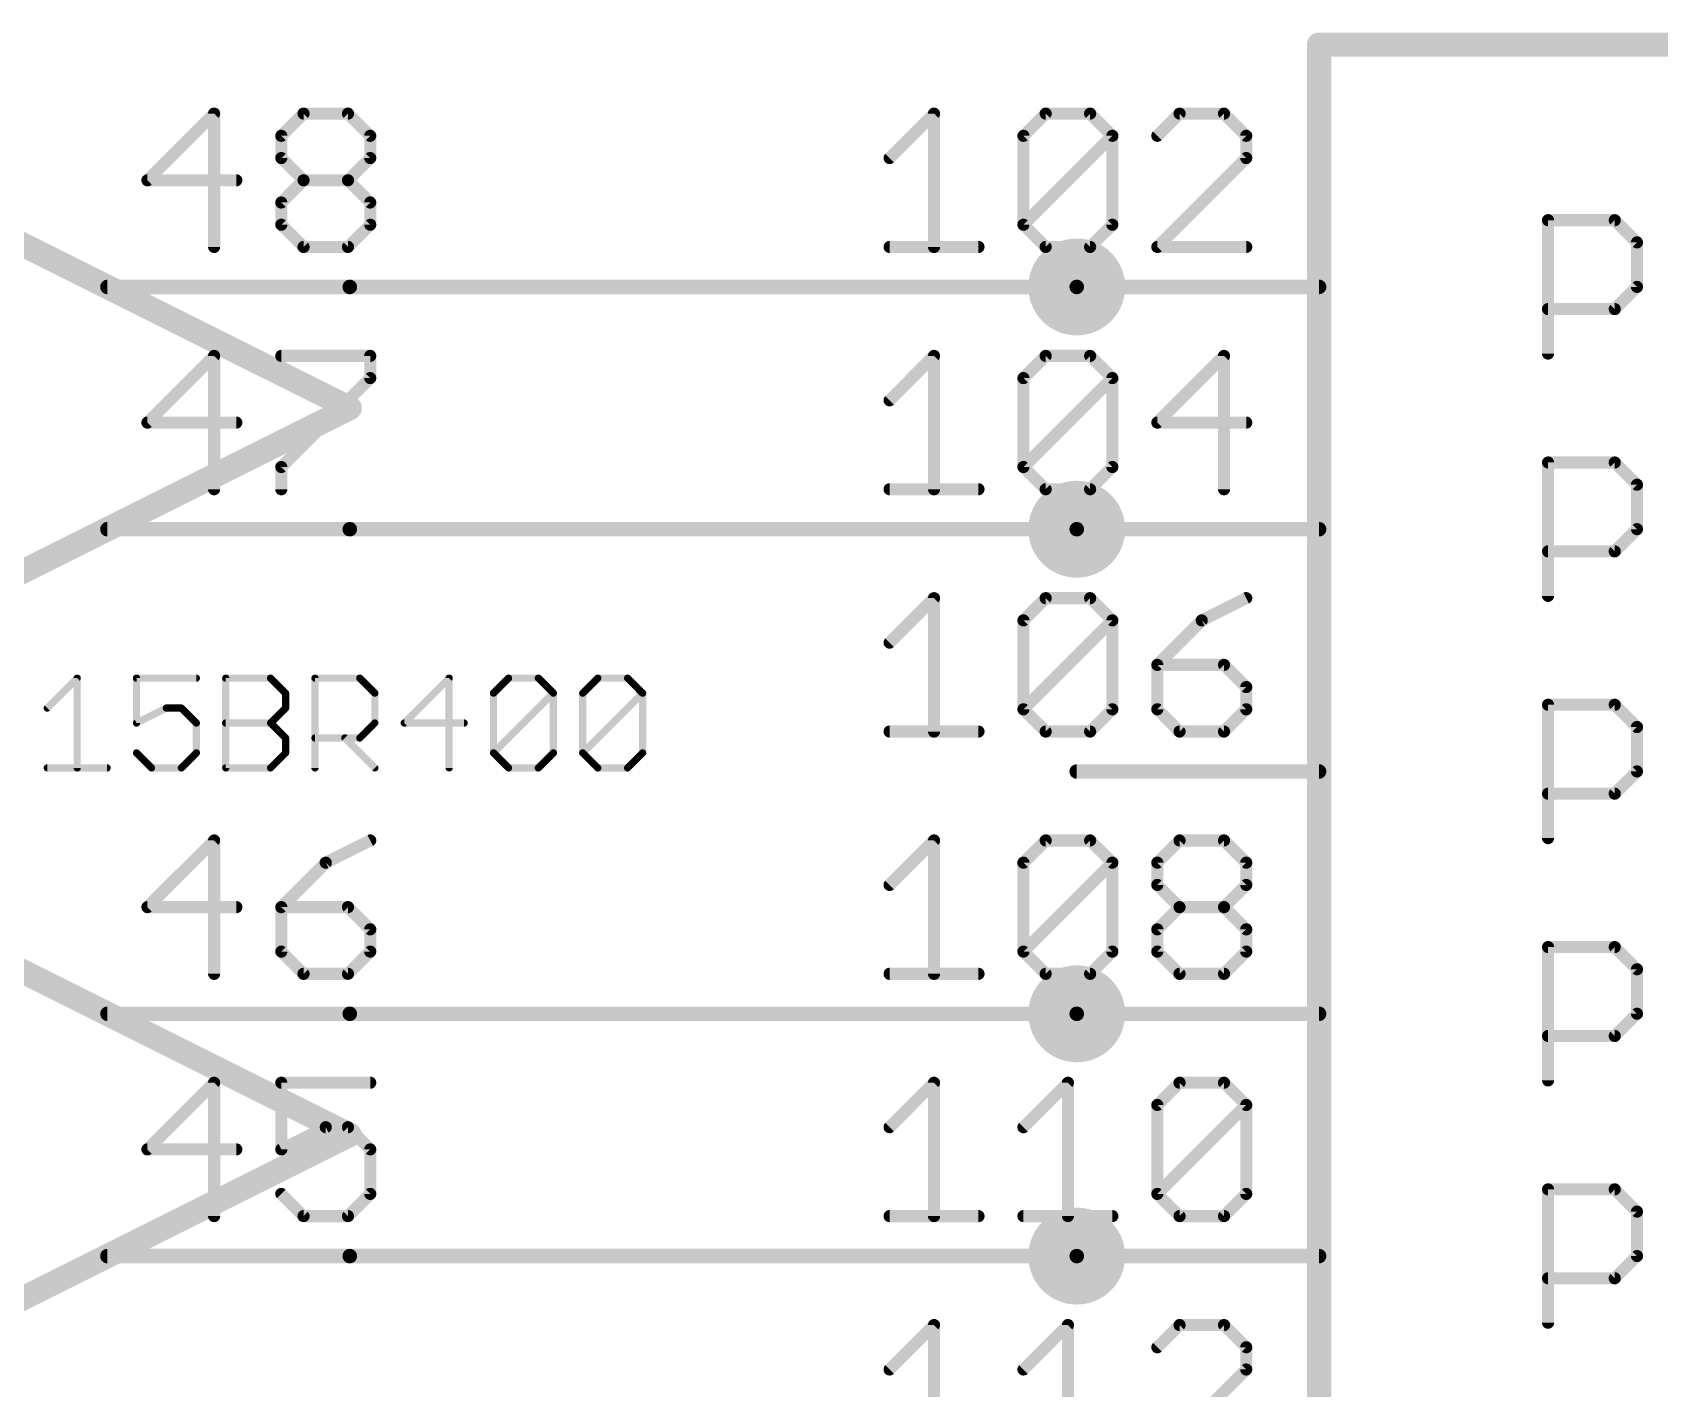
# Model space of a CAD drawing. Extents: x -72 to 265, y -97 to 216.
# Drawn here: x -38.89 to -21.83, y -14.09 to 0.13 of the extents above; entities that cross this region are included whole.
import ezdxf

# ---------------------------------------------------------------- set-up
doc = ezdxf.new("R2010")
doc.units = 0
for name, color, linetype in [('91', 94, 'CONTINUOUS'), ('94', 14, 'CONTINUOUS'), ('95', 251, 'CONTINUOUS'), ('96', 251, 'CONTINUOUS')]:
    doc.layers.add(name, color=color, linetype=linetype)

msp = doc.modelspace()

# ---------------------------------------------------------------- linework, layer by layer
at = {"layer": '91'}
for points, const_width in [([(-27.94, -2.794, 1), (-27.94, -2.286, 1), (-27.94, -2.794)], 0.508), ([(-35.56, -2.5019, 1), (-35.56, -2.5781)], 0.0762), ([(-27.94, -2.5781, 1), (-27.94, -2.5019)], 0.0762), ([(-27.94, -5.334, 1), (-27.94, -4.826, 1), (-27.94, -5.334)], 0.508), ([(-35.56, -5.0419, 1), (-35.56, -5.1181)], 0.0762), ([(-27.94, -5.1181, 1), (-27.94, -5.0419)], 0.0762), ([(-27.94, -10.414, 1), (-27.94, -9.906, 1), (-27.94, -10.414)], 0.508), ([(-35.56, -10.1219, 1), (-35.56, -10.1981)], 0.0762), ([(-27.94, -10.1981, 1), (-27.94, -10.1219)], 0.0762), ([(-27.94, -12.954, 1), (-27.94, -12.446, 1), (-27.94, -12.954)], 0.508), ([(-35.56, -12.6619, 1), (-35.56, -12.7381)], 0.0762), ([(-27.94, -12.7381, 1), (-27.94, -12.6619)], 0.0762)]:
    msp.add_lwpolyline(points, format="xyb", dxfattribs=dict(at, const_width=const_width))
at = {"layer": '91', "const_width": 0.1524}
for points in [[(-35.56, -2.54), (-27.94, -2.54)], [(-35.56, -5.08), (-27.94, -5.08)], [(-35.56, -10.16), (-27.94, -10.16)], [(-35.56, -12.7), (-27.94, -12.7)]]:
    msp.add_lwpolyline(points, dxfattribs=at)
at = {"layer": '94'}
for points, const_width in [([(-35.56, -3.81), (-43.18, 0)], 0.254), ([(-25.4, 0), (-25.4, -78.74)], 0.254), ([(2.54, 0), (-25.4, 0)], 0.254), ([(-35.56, -2.54), (-38.1, -2.54)], 0.1524), ([(-27.94, -2.54), (-25.4, -2.54)], 0.1524), ([(-43.18, -7.62), (-35.56, -3.81)], 0.254), ([(-35.56, -5.08), (-38.1, -5.08)], 0.1524), ([(-27.94, -5.08), (-25.4, -5.08)], 0.1524), ([(-35.56, -11.43), (-43.18, -7.62)], 0.254), ([(-27.94, -7.62), (-25.4, -7.62)], 0.1524), ([(-35.56, -10.16), (-38.1, -10.16)], 0.1524), ([(-27.94, -10.16), (-25.4, -10.16)], 0.1524), ([(-43.18, -15.24), (-35.56, -11.43)], 0.254), ([(-35.56, -12.7), (-38.1, -12.7)], 0.1524), ([(-27.94, -12.7), (-25.4, -12.7)], 0.1524)]:
    msp.add_lwpolyline(points, dxfattribs=dict(at, const_width=const_width))
for points, const_width in [([(-25.3365, 0, 1), (-25.4635, 0)], 0.127), ([(-25.4, 0.0635, 1), (-25.4, -0.0635)], 0.127), ([(-38.1, -2.5019, 1), (-38.1, -2.5781)], 0.0762), ([(-35.56, -2.5781, 1), (-35.56, -2.5019)], 0.0762), ([(-27.94, -2.5019, 1), (-27.94, -2.5781)], 0.0762), ([(-25.4, -2.5781, 1), (-25.4, -2.5019)], 0.0762), ([(-35.5316, -3.8668, 1), (-35.5884, -3.7532)], 0.127), ([(-35.5884, -3.8668, 1), (-35.5316, -3.7532)], 0.127), ([(-38.1, -5.0419, 1), (-38.1, -5.1181)], 0.0762), ([(-35.56, -5.1181, 1), (-35.56, -5.0419)], 0.0762), ([(-27.94, -5.0419, 1), (-27.94, -5.1181)], 0.0762), ([(-25.4, -5.1181, 1), (-25.4, -5.0419)], 0.0762), ([(-27.94, -7.5819, 1), (-27.94, -7.6581)], 0.0762), ([(-25.4, -7.6581, 1), (-25.4, -7.5819)], 0.0762), ([(-38.1, -10.1219, 1), (-38.1, -10.1981)], 0.0762), ([(-35.56, -10.1981, 1), (-35.56, -10.1219)], 0.0762), ([(-27.94, -10.1219, 1), (-27.94, -10.1981)], 0.0762), ([(-25.4, -10.1981, 1), (-25.4, -10.1219)], 0.0762), ([(-35.5316, -11.4868, 1), (-35.5884, -11.3732)], 0.127), ([(-35.5884, -11.4868, 1), (-35.5316, -11.3732)], 0.127), ([(-38.1, -12.6619, 1), (-38.1, -12.7381)], 0.0762), ([(-35.56, -12.7381, 1), (-35.56, -12.6619)], 0.0762), ([(-27.94, -12.6619, 1), (-27.94, -12.7381)], 0.0762), ([(-25.4, -12.7381, 1), (-25.4, -12.6619)], 0.0762)]:
    msp.add_lwpolyline(points, format="xyb", dxfattribs=dict(at, const_width=const_width))
at = {"layer": '95', "const_width": 0.127}
for points in [[(-36.9818, -0.7227), (-37.6809, -1.4218)], [(-36.9818, -2.1209), (-36.9818, -0.7227)], [(-36.2776, -0.9557), (-36.0446, -0.7227)], [(-36.0446, -0.7227), (-35.5785, -0.7227)], [(-35.5785, -0.7227), (-35.3455, -0.9557)], [(-29.9019, -1.1888), (-29.4359, -0.7227)], [(-29.4359, -0.7227), (-29.4359, -2.1209)], [(-28.4987, -0.9557), (-28.2656, -0.7227)], [(-28.2656, -0.7227), (-27.7996, -0.7227)], [(-27.7996, -0.7227), (-27.5665, -0.9557)], [(-26.8624, -0.7227), (-27.0954, -0.9557)], [(-26.3963, -0.7227), (-26.8624, -0.7227)], [(-26.1633, -0.9557), (-26.3963, -0.7227)], [(-36.2776, -1.1888), (-36.2776, -0.9557)], [(-35.3455, -0.9557), (-35.3455, -1.1888)], [(-28.4987, -1.8879), (-28.4987, -0.9557)], [(-28.4987, -1.8879), (-27.5665, -0.9557)], [(-27.5665, -0.9557), (-27.5665, -1.8879)], [(-26.1633, -1.1888), (-26.1633, -0.9557)], [(-36.0446, -1.4218), (-36.2776, -1.1888)], [(-35.3455, -1.1888), (-35.5785, -1.4218)], [(-27.0954, -2.1209), (-26.1633, -1.1888)], [(-37.6809, -1.4218), (-36.7488, -1.4218)], [(-36.2776, -1.6548), (-36.0446, -1.4218)], [(-36.0446, -1.4218), (-35.5785, -1.4218)], [(-35.5785, -1.4218), (-35.3455, -1.6548)], [(-36.2776, -1.8879), (-36.2776, -1.6548)], [(-35.3455, -1.6548), (-35.3455, -1.8879)], [(-36.0446, -2.1209), (-36.2776, -1.8879)], [(-35.3455, -1.8879), (-35.5785, -2.1209)], [(-28.2656, -2.1209), (-28.4987, -1.8879)], [(-27.5665, -1.8879), (-27.7996, -2.1209)], [(-22.9997, -3.2385), (-22.9997, -1.8403)], [(-22.9997, -1.8403), (-22.3006, -1.8403)], [(-22.3006, -1.8403), (-22.0676, -2.0733)], [(-22.0676, -2.0733), (-22.0676, -2.5394)], [(-35.5785, -2.1209), (-36.0446, -2.1209)], [(-29.9019, -2.1209), (-28.9698, -2.1209)], [(-27.7996, -2.1209), (-28.2656, -2.1209)], [(-26.1633, -2.1209), (-27.0954, -2.1209)], [(-22.0676, -2.5394), (-22.3006, -2.7724)], [(-22.3006, -2.7724), (-22.9997, -2.7724)], [(-36.9818, -3.2627), (-37.6809, -3.9618)], [(-36.9818, -4.6609), (-36.9818, -3.2627)], [(-36.2776, -3.2627), (-35.3455, -3.2627)], [(-35.3455, -3.2627), (-35.3455, -3.4957)], [(-29.9019, -3.7288), (-29.4359, -3.2627)], [(-29.4359, -3.2627), (-29.4359, -4.6609)], [(-28.4987, -3.4957), (-28.2656, -3.2627)], [(-28.2656, -3.2627), (-27.7996, -3.2627)], [(-27.7996, -3.2627), (-27.5665, -3.4957)], [(-26.3963, -3.2627), (-27.0954, -3.9618)], [(-26.3963, -4.6609), (-26.3963, -3.2627)], [(-35.3455, -3.4957), (-36.2776, -4.4279)], [(-28.4987, -4.4279), (-28.4987, -3.4957)], [(-28.4987, -4.4279), (-27.5665, -3.4957)], [(-27.5665, -3.4957), (-27.5665, -4.4279)], [(-37.6809, -3.9618), (-36.7488, -3.9618)], [(-27.0954, -3.9618), (-26.1633, -3.9618)], [(-36.2776, -4.4279), (-36.2776, -4.6609)], [(-28.2656, -4.6609), (-28.4987, -4.4279)], [(-27.5665, -4.4279), (-27.7996, -4.6609)], [(-22.9997, -5.7785), (-22.9997, -4.3803)], [(-22.9997, -4.3803), (-22.3006, -4.3803)], [(-22.3006, -4.3803), (-22.0676, -4.6133)], [(-29.9019, -4.6609), (-28.9698, -4.6609)], [(-27.7996, -4.6609), (-28.2656, -4.6609)], [(-22.0676, -4.6133), (-22.0676, -5.0794)], [(-22.0676, -5.0794), (-22.3006, -5.3124)], [(-22.3006, -5.3124), (-22.9997, -5.3124)], [(-29.9019, -6.2688), (-29.4359, -5.8027)], [(-29.4359, -5.8027), (-29.4359, -7.2009)], [(-28.4987, -6.0357), (-28.2656, -5.8027)], [(-28.2656, -5.8027), (-27.7996, -5.8027)], [(-27.7996, -5.8027), (-27.5665, -6.0357)], [(-26.1633, -5.8027), (-26.6293, -6.0357)], [(-28.4987, -6.9679), (-28.4987, -6.0357)], [(-28.4987, -6.9679), (-27.5665, -6.0357)], [(-27.5665, -6.0357), (-27.5665, -6.9679)], [(-26.6293, -6.0357), (-27.0954, -6.5018)], [(-27.0954, -6.5018), (-27.0954, -6.9679)], [(-26.3963, -6.5018), (-27.0954, -6.5018)], [(-26.1633, -6.7348), (-26.3963, -6.5018)], [(-26.1633, -6.9679), (-26.1633, -6.7348)], [(-28.2656, -7.2009), (-28.4987, -6.9679)], [(-27.5665, -6.9679), (-27.7996, -7.2009)], [(-27.0954, -6.9679), (-26.8624, -7.2009)], [(-26.3963, -7.2009), (-26.1633, -6.9679)], [(-22.9997, -8.3185), (-22.9997, -6.9203)], [(-22.9997, -6.9203), (-22.3006, -6.9203)], [(-22.3006, -6.9203), (-22.0676, -7.1533)], [(-29.9019, -7.2009), (-28.9698, -7.2009)], [(-27.7996, -7.2009), (-28.2656, -7.2009)], [(-26.8624, -7.2009), (-26.3963, -7.2009)], [(-22.0676, -7.1533), (-22.0676, -7.6194)], [(-22.0676, -7.6194), (-22.3006, -7.8524)], [(-22.3006, -7.8524), (-22.9997, -7.8524)], [(-36.9818, -8.3427), (-37.6809, -9.0418)], [(-36.9818, -9.7409), (-36.9818, -8.3427)], [(-35.3455, -8.3427), (-35.8116, -8.5757)], [(-29.9019, -8.8088), (-29.4359, -8.3427)], [(-29.4359, -8.3427), (-29.4359, -9.7409)], [(-28.4987, -8.5757), (-28.2656, -8.3427)], [(-28.2656, -8.3427), (-27.7996, -8.3427)], [(-27.7996, -8.3427), (-27.5665, -8.5757)], [(-27.0954, -8.5757), (-26.8624, -8.3427)], [(-26.8624, -8.3427), (-26.3963, -8.3427)], [(-26.3963, -8.3427), (-26.1633, -8.5757)], [(-35.8116, -8.5757), (-36.2776, -9.0418)], [(-28.4987, -9.5079), (-28.4987, -8.5757)], [(-28.4987, -9.5079), (-27.5665, -8.5757)], [(-27.5665, -8.5757), (-27.5665, -9.5079)], [(-27.0954, -8.8088), (-27.0954, -8.5757)], [(-26.1633, -8.5757), (-26.1633, -8.8088)], [(-26.8624, -9.0418), (-27.0954, -8.8088)], [(-26.1633, -8.8088), (-26.3963, -9.0418)], [(-37.6809, -9.0418), (-36.7488, -9.0418)], [(-36.2776, -9.0418), (-36.2776, -9.5079)], [(-35.5785, -9.0418), (-36.2776, -9.0418)], [(-35.3455, -9.2748), (-35.5785, -9.0418)], [(-27.0954, -9.2748), (-26.8624, -9.0418)], [(-26.8624, -9.0418), (-26.3963, -9.0418)], [(-26.3963, -9.0418), (-26.1633, -9.2748)], [(-35.3455, -9.5079), (-35.3455, -9.2748)], [(-27.0954, -9.5079), (-27.0954, -9.2748)], [(-26.1633, -9.2748), (-26.1633, -9.5079)], [(-36.2776, -9.5079), (-36.0446, -9.7409)], [(-35.5785, -9.7409), (-35.3455, -9.5079)], [(-28.2656, -9.7409), (-28.4987, -9.5079)], [(-27.5665, -9.5079), (-27.7996, -9.7409)], [(-26.8624, -9.7409), (-27.0954, -9.5079)], [(-26.1633, -9.5079), (-26.3963, -9.7409)], [(-22.9997, -10.8585), (-22.9997, -9.4603)], [(-22.9997, -9.4603), (-22.3006, -9.4603)], [(-22.3006, -9.4603), (-22.0676, -9.6933)], [(-36.0446, -9.7409), (-35.5785, -9.7409)], [(-29.9019, -9.7409), (-28.9698, -9.7409)], [(-27.7996, -9.7409), (-28.2656, -9.7409)], [(-26.3963, -9.7409), (-26.8624, -9.7409)], [(-22.0676, -9.6933), (-22.0676, -10.1594)], [(-22.0676, -10.1594), (-22.3006, -10.3924)], [(-22.3006, -10.3924), (-22.9997, -10.3924)], [(-36.9818, -10.8827), (-37.6809, -11.5818)], [(-36.9818, -12.2809), (-36.9818, -10.8827)], [(-35.3455, -10.8827), (-36.2776, -10.8827)], [(-36.2776, -10.8827), (-36.2776, -11.5818)], [(-29.9019, -11.3488), (-29.4359, -10.8827)], [(-29.4359, -10.8827), (-29.4359, -12.2809)], [(-28.4987, -11.3488), (-28.0326, -10.8827)], [(-28.0326, -10.8827), (-28.0326, -12.2809)], [(-27.0954, -11.1157), (-26.8624, -10.8827)], [(-26.8624, -10.8827), (-26.3963, -10.8827)], [(-26.3963, -10.8827), (-26.1633, -11.1157)], [(-27.0954, -12.0479), (-27.0954, -11.1157)], [(-27.0954, -12.0479), (-26.1633, -11.1157)], [(-26.1633, -11.1157), (-26.1633, -12.0479)], [(-36.2776, -11.5818), (-35.8116, -11.3488)], [(-35.8116, -11.3488), (-35.5785, -11.3488)], [(-35.5785, -11.3488), (-35.3455, -11.5818)], [(-37.6809, -11.5818), (-36.7488, -11.5818)], [(-35.3455, -11.5818), (-35.3455, -12.0479)], [(-22.9997, -13.3985), (-22.9997, -12.0003)], [(-22.9997, -12.0003), (-22.3006, -12.0003)], [(-22.3006, -12.0003), (-22.0676, -12.2333)], [(-36.0446, -12.2809), (-36.2776, -12.0479)], [(-35.3455, -12.0479), (-35.5785, -12.2809)], [(-26.8624, -12.2809), (-27.0954, -12.0479)], [(-26.1633, -12.0479), (-26.3963, -12.2809)], [(-35.5785, -12.2809), (-36.0446, -12.2809)], [(-29.9019, -12.2809), (-28.9698, -12.2809)], [(-28.4987, -12.2809), (-27.5665, -12.2809)], [(-26.3963, -12.2809), (-26.8624, -12.2809)], [(-22.0676, -12.2333), (-22.0676, -12.6994)], [(-22.0676, -12.6994), (-22.3006, -12.9324)], [(-22.3006, -12.9324), (-22.9997, -12.9324)], [(-29.9019, -13.8888), (-29.4359, -13.4227)], [(-29.4359, -13.4227), (-29.4359, -14.8209)], [(-28.4987, -13.8888), (-28.0326, -13.4227)], [(-28.0326, -13.4227), (-28.0326, -14.8209)], [(-26.8624, -13.4227), (-27.0954, -13.6557)], [(-26.3963, -13.4227), (-26.8624, -13.4227)], [(-26.1633, -13.6557), (-26.3963, -13.4227)], [(-26.1633, -13.8888), (-26.1633, -13.6557)], [(-27.0954, -14.8209), (-26.1633, -13.8888)]]:
    msp.add_lwpolyline(points, dxfattribs=at)
at = {"layer": '95', "const_width": 0.0635}
for points in [[(-36.9501, -0.7227, 1), (-37.0136, -0.7227)], [(-36.9594, -0.7452, 1), (-37.0043, -0.7003)], [(-36.0446, -0.691, 1), (-36.0446, -0.7545)], [(-36.0221, -0.7452, 1), (-36.067, -0.7003)], [(-35.5561, -0.7003, 1), (-35.601, -0.7452)], [(-35.5785, -0.7545, 1), (-35.5785, -0.691)], [(-29.4041, -0.7227, 1), (-29.4676, -0.7227)], [(-29.4134, -0.7452, 1), (-29.4583, -0.7003)], [(-28.2656, -0.691, 1), (-28.2656, -0.7545)], [(-28.2432, -0.7452, 1), (-28.2881, -0.7003)], [(-27.7771, -0.7003, 1), (-27.822, -0.7452)], [(-27.7996, -0.7545, 1), (-27.7996, -0.691)], [(-26.8624, -0.691, 1), (-26.8624, -0.7545)], [(-26.8399, -0.7452, 1), (-26.8848, -0.7003)], [(-26.3738, -0.7003, 1), (-26.4187, -0.7452)], [(-26.3963, -0.7545, 1), (-26.3963, -0.691)], [(-36.2459, -0.9557, 1), (-36.3094, -0.9557)], [(-36.3001, -0.9333, 1), (-36.2552, -0.9782)], [(-35.3137, -0.9557, 1), (-35.3772, -0.9557)], [(-35.3679, -0.9782, 1), (-35.323, -0.9333)], [(-28.4669, -0.9557, 1), (-28.5304, -0.9557)], [(-28.5211, -0.9333, 1), (-28.4762, -0.9782)], [(-27.5348, -0.9557, 1), (-27.5983, -0.9557)], [(-27.5441, -0.9782, 1), (-27.589, -0.9333)], [(-27.589, -0.9782, 1), (-27.5441, -0.9333)], [(-27.1178, -0.9333, 1), (-27.0729, -0.9782)], [(-26.1315, -0.9557, 1), (-26.195, -0.9557)], [(-26.1857, -0.9782, 1), (-26.1408, -0.9333)], [(-36.2552, -1.1663, 1), (-36.3001, -1.2112)], [(-36.3094, -1.1888, 1), (-36.2459, -1.1888)], [(-35.3772, -1.1888, 1), (-35.3137, -1.1888)], [(-35.323, -1.2112, 1), (-35.3679, -1.1663)], [(-29.9244, -1.1663, 1), (-29.8795, -1.2112)], [(-26.195, -1.1888, 1), (-26.1315, -1.1888)], [(-26.1408, -1.2112, 1), (-26.1857, -1.1663)], [(-37.6809, -1.3901, 1), (-37.6809, -1.4536)], [(-36.7488, -1.4536, 1), (-36.7488, -1.3901)], [(-36.0446, -1.3901, 1), (-36.0446, -1.4536)], [(-36.0221, -1.4443, 1), (-36.067, -1.3994)], [(-35.5561, -1.3994, 1), (-35.601, -1.4443)], [(-35.5785, -1.4536, 1), (-35.5785, -1.3901)], [(-37.7034, -1.3994, 1), (-37.6584, -1.4443)], [(-36.067, -1.4443, 1), (-36.0221, -1.3994)], [(-35.601, -1.3994, 1), (-35.5561, -1.4443)], [(-36.2459, -1.6548, 1), (-36.3094, -1.6548)], [(-36.3001, -1.6324, 1), (-36.2552, -1.6773)], [(-35.3137, -1.6548, 1), (-35.3772, -1.6548)], [(-35.3679, -1.6773, 1), (-35.323, -1.6324)], [(-36.2552, -1.8654, 1), (-36.3001, -1.9103)], [(-36.3094, -1.8879, 1), (-36.2459, -1.8879)], [(-35.3772, -1.8879, 1), (-35.3137, -1.8879)], [(-35.323, -1.9103, 1), (-35.3679, -1.8654)], [(-28.4762, -1.8654, 1), (-28.5211, -1.9103)], [(-28.5211, -1.8654, 1), (-28.4762, -1.9103)], [(-28.5304, -1.8879, 1), (-28.4669, -1.8879)], [(-27.5983, -1.8879, 1), (-27.5348, -1.8879)], [(-27.5441, -1.9103, 1), (-27.589, -1.8654)], [(-22.968, -1.8403, 1), (-23.0314, -1.8403)], [(-22.9997, -1.8086, 1), (-22.9997, -1.8721)], [(-22.2782, -1.8179, 1), (-22.3231, -1.8628)], [(-22.3006, -1.8721, 1), (-22.3006, -1.8086)], [(-22.0358, -2.0733, 1), (-22.0993, -2.0733)], [(-22.09, -2.0958, 1), (-22.0451, -2.0509)], [(-37.0136, -2.1209, 1), (-36.9501, -2.1209)], [(-36.0446, -2.0892, 1), (-36.0446, -2.1527)], [(-36.067, -2.1434, 1), (-36.0221, -2.0984)], [(-35.601, -2.0984, 1), (-35.5561, -2.1434)], [(-35.5785, -2.1527, 1), (-35.5785, -2.0892)], [(-29.9019, -2.0892, 1), (-29.9019, -2.1527)], [(-29.4676, -2.1209, 1), (-29.4041, -2.1209)], [(-28.9698, -2.1527, 1), (-28.9698, -2.0892)], [(-28.2656, -2.0892, 1), (-28.2656, -2.1527)], [(-28.2881, -2.1434, 1), (-28.2432, -2.0984)], [(-27.822, -2.0984, 1), (-27.7771, -2.1434)], [(-27.7996, -2.1527, 1), (-27.7996, -2.0892)], [(-27.0954, -2.0892, 1), (-27.0954, -2.1527)], [(-27.1178, -2.0984, 1), (-27.0729, -2.1434)], [(-26.1633, -2.1527, 1), (-26.1633, -2.0892)], [(-22.0993, -2.5394, 1), (-22.0358, -2.5394)], [(-22.0451, -2.5619, 1), (-22.09, -2.517)], [(-22.9997, -2.7407, 1), (-22.9997, -2.8042)], [(-22.3231, -2.75, 1), (-22.2782, -2.7949)], [(-22.3006, -2.8042, 1), (-22.3006, -2.7407)], [(-36.9501, -3.2627, 1), (-37.0136, -3.2627)], [(-36.9594, -3.2852, 1), (-37.0043, -3.2403)], [(-36.2776, -3.231, 1), (-36.2776, -3.2945)], [(-35.3137, -3.2627, 1), (-35.3772, -3.2627)], [(-35.3455, -3.2945, 1), (-35.3455, -3.231)], [(-29.4041, -3.2627, 1), (-29.4676, -3.2627)], [(-29.4134, -3.2852, 1), (-29.4583, -3.2403)], [(-28.2656, -3.231, 1), (-28.2656, -3.2945)], [(-28.2432, -3.2852, 1), (-28.2881, -3.2403)], [(-27.7771, -3.2403, 1), (-27.822, -3.2852)], [(-27.7996, -3.2945, 1), (-27.7996, -3.231)], [(-26.3645, -3.2627, 1), (-26.428, -3.2627)], [(-26.3738, -3.2852, 1), (-26.4187, -3.2403)], [(-23.0314, -3.2385, 1), (-22.968, -3.2385)], [(-35.3772, -3.4957, 1), (-35.3137, -3.4957)], [(-35.323, -3.5182, 1), (-35.3679, -3.4733)], [(-28.4669, -3.4957, 1), (-28.5304, -3.4957)], [(-28.5211, -3.4733, 1), (-28.4762, -3.5182)], [(-27.5348, -3.4957, 1), (-27.5983, -3.4957)], [(-27.5441, -3.5182, 1), (-27.589, -3.4733)], [(-27.589, -3.5182, 1), (-27.5441, -3.4733)], [(-29.9244, -3.7063, 1), (-29.8795, -3.7512)], [(-37.6809, -3.9301, 1), (-37.6809, -3.9936)], [(-37.7034, -3.9394, 1), (-37.6584, -3.9843)], [(-36.7488, -3.9936, 1), (-36.7488, -3.9301)], [(-27.0954, -3.9301, 1), (-27.0954, -3.9936)], [(-27.1178, -3.9394, 1), (-27.0729, -3.9843)], [(-26.1633, -3.9936, 1), (-26.1633, -3.9301)], [(-36.2459, -4.4279, 1), (-36.3094, -4.4279)], [(-36.3001, -4.4054, 1), (-36.2552, -4.4503)], [(-28.4762, -4.4054, 1), (-28.5211, -4.4503)], [(-28.5211, -4.4054, 1), (-28.4762, -4.4503)], [(-28.5304, -4.4279, 1), (-28.4669, -4.4279)], [(-27.5983, -4.4279, 1), (-27.5348, -4.4279)], [(-27.5441, -4.4503, 1), (-27.589, -4.4054)], [(-22.968, -4.3803, 1), (-23.0314, -4.3803)], [(-22.9997, -4.3486, 1), (-22.9997, -4.4121)], [(-22.2782, -4.3579, 1), (-22.3231, -4.4028)], [(-22.3006, -4.4121, 1), (-22.3006, -4.3486)], [(-29.9019, -4.6292, 1), (-29.9019, -4.6926)], [(-28.9698, -4.6926, 1), (-28.9698, -4.6292)], [(-28.2656, -4.6292, 1), (-28.2656, -4.6926)], [(-27.7996, -4.6926, 1), (-27.7996, -4.6292)], [(-22.0358, -4.6133, 1), (-22.0993, -4.6133)], [(-22.09, -4.6358, 1), (-22.0451, -4.5909)], [(-37.0136, -4.6609, 1), (-36.9501, -4.6609)], [(-36.3094, -4.6609, 1), (-36.2459, -4.6609)], [(-29.4676, -4.6609, 1), (-29.4041, -4.6609)], [(-28.2881, -4.6834, 1), (-28.2432, -4.6384)], [(-27.822, -4.6384, 1), (-27.7771, -4.6834)], [(-26.428, -4.6609, 1), (-26.3645, -4.6609)], [(-22.0993, -5.0794, 1), (-22.0358, -5.0794)], [(-22.0451, -5.1019, 1), (-22.09, -5.057)], [(-22.9997, -5.2807, 1), (-22.9997, -5.3442)], [(-22.3231, -5.29, 1), (-22.2782, -5.3349)], [(-22.3006, -5.3442, 1), (-22.3006, -5.2807)], [(-29.4041, -5.8027, 1), (-29.4676, -5.8027)], [(-29.4134, -5.8252, 1), (-29.4583, -5.7803)], [(-28.2656, -5.771, 1), (-28.2656, -5.8345)], [(-28.2432, -5.8252, 1), (-28.2881, -5.7803)], [(-27.7771, -5.7803, 1), (-27.822, -5.8252)], [(-27.7996, -5.8345, 1), (-27.7996, -5.771)], [(-26.1491, -5.8311, 1), (-26.1775, -5.7743)], [(-23.0314, -5.7785, 1), (-22.968, -5.7785)], [(-28.4669, -6.0357, 1), (-28.5304, -6.0357)], [(-28.5211, -6.0133, 1), (-28.4762, -6.0582)], [(-27.5348, -6.0357, 1), (-27.5983, -6.0357)], [(-27.5441, -6.0582, 1), (-27.589, -6.0133)], [(-27.589, -6.0582, 1), (-27.5441, -6.0133)], [(-26.6435, -6.0073, 1), (-26.6151, -6.0641)], [(-26.6069, -6.0582, 1), (-26.6518, -6.0133)], [(-29.9244, -6.2463, 1), (-29.8795, -6.2912)], [(-27.0954, -6.4701, 1), (-27.0954, -6.5336)], [(-27.0636, -6.5018, 1), (-27.1271, -6.5018)], [(-27.1178, -6.4794, 1), (-27.0729, -6.5243)], [(-26.3738, -6.4794, 1), (-26.4187, -6.5243)], [(-26.3963, -6.5336, 1), (-26.3963, -6.4701)], [(-26.1315, -6.7348, 1), (-26.195, -6.7348)], [(-26.1857, -6.7573, 1), (-26.1408, -6.7124)], [(-28.4762, -6.9454, 1), (-28.5211, -6.9903)], [(-28.5211, -6.9454, 1), (-28.4762, -6.9903)], [(-28.5304, -6.9679, 1), (-28.4669, -6.9679)], [(-27.5983, -6.9679, 1), (-27.5348, -6.9679)], [(-27.5441, -6.9903, 1), (-27.589, -6.9454)], [(-27.0729, -6.9454, 1), (-27.1178, -6.9903)], [(-27.1271, -6.9679, 1), (-27.0636, -6.9679)], [(-26.195, -6.9679, 1), (-26.1315, -6.9679)], [(-26.1408, -6.9903, 1), (-26.1857, -6.9454)], [(-22.968, -6.9203, 1), (-23.0314, -6.9203)], [(-22.9997, -6.8886, 1), (-22.9997, -6.9521)], [(-22.2782, -6.8979, 1), (-22.3231, -6.9428)], [(-22.3006, -6.9521, 1), (-22.3006, -6.8886)], [(-29.9019, -7.1692, 1), (-29.9019, -7.2327)], [(-28.9698, -7.2327, 1), (-28.9698, -7.1692)], [(-28.2656, -7.1692, 1), (-28.2656, -7.2327)], [(-28.2881, -7.2234, 1), (-28.2432, -7.1784)], [(-27.822, -7.1784, 1), (-27.7771, -7.2234)], [(-27.7996, -7.2327, 1), (-27.7996, -7.1692)], [(-26.8624, -7.1692, 1), (-26.8624, -7.2327)], [(-26.8848, -7.2234, 1), (-26.8399, -7.1784)], [(-26.4187, -7.1784, 1), (-26.3738, -7.2234)], [(-26.3963, -7.2327, 1), (-26.3963, -7.1692)], [(-22.0358, -7.1533, 1), (-22.0993, -7.1533)], [(-22.09, -7.1758, 1), (-22.0451, -7.1309)], [(-29.4676, -7.2009, 1), (-29.4041, -7.2009)], [(-22.0993, -7.6194, 1), (-22.0358, -7.6194)], [(-22.0451, -7.6419, 1), (-22.09, -7.597)], [(-22.9997, -7.8207, 1), (-22.9997, -7.8842)], [(-22.3231, -7.83, 1), (-22.2782, -7.8749)], [(-22.3006, -7.8842, 1), (-22.3006, -7.8207)], [(-36.9501, -8.3427, 1), (-37.0136, -8.3427)], [(-36.9594, -8.3652, 1), (-37.0043, -8.3203)], [(-35.3313, -8.3711, 1), (-35.3597, -8.3143)], [(-29.4041, -8.3427, 1), (-29.4676, -8.3427)], [(-29.4134, -8.3652, 1), (-29.4583, -8.3203)], [(-28.2656, -8.311, 1), (-28.2656, -8.3745)], [(-28.2432, -8.3652, 1), (-28.2881, -8.3203)], [(-27.7771, -8.3203, 1), (-27.822, -8.3652)], [(-27.7996, -8.3745, 1), (-27.7996, -8.311)], [(-26.8624, -8.311, 1), (-26.8624, -8.3745)], [(-26.8399, -8.3652, 1), (-26.8848, -8.3203)], [(-26.3738, -8.3203, 1), (-26.4187, -8.3652)], [(-26.3963, -8.3745, 1), (-26.3963, -8.311)], [(-23.0314, -8.3185, 1), (-22.968, -8.3185)], [(-35.8258, -8.5473, 1), (-35.7974, -8.6041)], [(-35.7891, -8.5982, 1), (-35.834, -8.5533)], [(-28.4669, -8.5757, 1), (-28.5304, -8.5757)], [(-28.5211, -8.5533, 1), (-28.4762, -8.5982)], [(-27.5348, -8.5757, 1), (-27.5983, -8.5757)], [(-27.5441, -8.5982, 1), (-27.589, -8.5533)], [(-27.589, -8.5982, 1), (-27.5441, -8.5533)], [(-27.0636, -8.5757, 1), (-27.1271, -8.5757)], [(-27.1178, -8.5533, 1), (-27.0729, -8.5982)], [(-26.1315, -8.5757, 1), (-26.195, -8.5757)], [(-26.1857, -8.5982, 1), (-26.1408, -8.5533)], [(-29.9244, -8.7863, 1), (-29.8795, -8.8312)], [(-27.0729, -8.7863, 1), (-27.1178, -8.8312)], [(-27.1271, -8.8088, 1), (-27.0636, -8.8088)], [(-26.195, -8.8088, 1), (-26.1315, -8.8088)], [(-26.1408, -8.8312, 1), (-26.1857, -8.7863)], [(-37.6809, -9.0101, 1), (-37.6809, -9.0736)], [(-37.7034, -9.0194, 1), (-37.6584, -9.0643)], [(-36.7488, -9.0736, 1), (-36.7488, -9.0101)], [(-36.2459, -9.0418, 1), (-36.3094, -9.0418)], [(-36.2776, -9.0101, 1), (-36.2776, -9.0736)], [(-36.3001, -9.0194, 1), (-36.2552, -9.0643)], [(-35.5561, -9.0194, 1), (-35.601, -9.0643)], [(-35.5785, -9.0736, 1), (-35.5785, -9.0101)], [(-26.8624, -9.0101, 1), (-26.8624, -9.0736)], [(-26.8399, -9.0643, 1), (-26.8848, -9.0194)], [(-26.8848, -9.0643, 1), (-26.8399, -9.0194)], [(-26.3738, -9.0194, 1), (-26.4187, -9.0643)], [(-26.4187, -9.0194, 1), (-26.3738, -9.0643)], [(-26.3963, -9.0736, 1), (-26.3963, -9.0101)], [(-35.3137, -9.2748, 1), (-35.3772, -9.2748)], [(-35.3679, -9.2973, 1), (-35.323, -9.2524)], [(-27.0636, -9.2748, 1), (-27.1271, -9.2748)], [(-27.1178, -9.2524, 1), (-27.0729, -9.2973)], [(-26.1315, -9.2748, 1), (-26.195, -9.2748)], [(-26.1857, -9.2973, 1), (-26.1408, -9.2524)], [(-36.2552, -9.4854, 1), (-36.3001, -9.5303)], [(-36.3094, -9.5079, 1), (-36.2459, -9.5079)], [(-35.3772, -9.5079, 1), (-35.3137, -9.5079)], [(-35.323, -9.5303, 1), (-35.3679, -9.4854)], [(-28.4762, -9.4854, 1), (-28.5211, -9.5303)], [(-28.5211, -9.4854, 1), (-28.4762, -9.5303)], [(-28.5304, -9.5079, 1), (-28.4669, -9.5079)], [(-27.5983, -9.5079, 1), (-27.5348, -9.5079)], [(-27.5441, -9.5303, 1), (-27.589, -9.4854)], [(-27.0729, -9.4854, 1), (-27.1178, -9.5303)], [(-27.1271, -9.5079, 1), (-27.0636, -9.5079)], [(-26.195, -9.5079, 1), (-26.1315, -9.5079)], [(-26.1408, -9.5303, 1), (-26.1857, -9.4854)], [(-22.968, -9.4603, 1), (-23.0314, -9.4603)], [(-22.9997, -9.4286, 1), (-22.9997, -9.4921)], [(-22.2782, -9.4379, 1), (-22.3231, -9.4828)], [(-22.3006, -9.4921, 1), (-22.3006, -9.4286)], [(-37.0136, -9.7409, 1), (-36.9501, -9.7409)], [(-36.0446, -9.7091, 1), (-36.0446, -9.7727)], [(-36.067, -9.7634, 1), (-36.0221, -9.7184)], [(-35.601, -9.7184, 1), (-35.5561, -9.7634)], [(-35.5785, -9.7727, 1), (-35.5785, -9.7091)], [(-29.9019, -9.7091, 1), (-29.9019, -9.7727)], [(-29.4676, -9.7409, 1), (-29.4041, -9.7409)], [(-28.9698, -9.7727, 1), (-28.9698, -9.7091)], [(-28.2656, -9.7091, 1), (-28.2656, -9.7727)], [(-28.2881, -9.7634, 1), (-28.2432, -9.7184)], [(-27.822, -9.7184, 1), (-27.7771, -9.7634)], [(-27.7996, -9.7727, 1), (-27.7996, -9.7091)], [(-26.8624, -9.7091, 1), (-26.8624, -9.7727)], [(-26.8848, -9.7634, 1), (-26.8399, -9.7184)], [(-26.4187, -9.7184, 1), (-26.3738, -9.7634)], [(-26.3963, -9.7727, 1), (-26.3963, -9.7091)], [(-22.0358, -9.6933, 1), (-22.0993, -9.6933)], [(-22.09, -9.7158, 1), (-22.0451, -9.6709)], [(-22.0993, -10.1594, 1), (-22.0358, -10.1594)], [(-22.0451, -10.1819, 1), (-22.09, -10.137)], [(-22.9997, -10.3607, 1), (-22.9997, -10.4242)], [(-22.3231, -10.37, 1), (-22.2782, -10.4149)], [(-22.3006, -10.4242, 1), (-22.3006, -10.3607)], [(-36.9501, -10.8827, 1), (-37.0136, -10.8827)], [(-36.9594, -10.9052, 1), (-37.0043, -10.8603)], [(-36.2459, -10.8827, 1), (-36.3094, -10.8827)], [(-36.2776, -10.851, 1), (-36.2776, -10.9145)], [(-35.3455, -10.9145, 1), (-35.3455, -10.851)], [(-29.4041, -10.8827, 1), (-29.4676, -10.8827)], [(-29.4134, -10.9052, 1), (-29.4583, -10.8603)], [(-28.0008, -10.8827, 1), (-28.0643, -10.8827)], [(-28.0101, -10.9052, 1), (-28.055, -10.8603)], [(-26.8624, -10.851, 1), (-26.8624, -10.9145)], [(-26.8399, -10.9052, 1), (-26.8848, -10.8603)], [(-26.3738, -10.8603, 1), (-26.4187, -10.9052)], [(-26.3963, -10.9145, 1), (-26.3963, -10.851)], [(-23.0314, -10.8585, 1), (-22.968, -10.8585)], [(-27.0636, -11.1157, 1), (-27.1271, -11.1157)], [(-27.1178, -11.0933, 1), (-27.0729, -11.1382)], [(-26.1315, -11.1157, 1), (-26.195, -11.1157)], [(-26.1408, -11.1382, 1), (-26.1857, -11.0933)], [(-26.1857, -11.1382, 1), (-26.1408, -11.0933)], [(-35.8116, -11.317, 1), (-35.8116, -11.3805)], [(-35.7974, -11.3772, 1), (-35.8258, -11.3204)], [(-35.5561, -11.3263, 1), (-35.601, -11.3712)], [(-35.5785, -11.3805, 1), (-35.5785, -11.317)], [(-29.9244, -11.3263, 1), (-29.8795, -11.3712)], [(-28.5211, -11.3263, 1), (-28.4762, -11.3712)], [(-37.6809, -11.5501, 1), (-37.6809, -11.6136)], [(-37.7034, -11.5594, 1), (-37.6584, -11.6043)], [(-36.7488, -11.6136, 1), (-36.7488, -11.5501)], [(-36.2918, -11.5534, 1), (-36.2634, -11.6102)], [(-36.3094, -11.5818, 1), (-36.2459, -11.5818)], [(-35.3137, -11.5818, 1), (-35.3772, -11.5818)], [(-35.3679, -11.6043, 1), (-35.323, -11.5594)], [(-22.968, -12.0003, 1), (-23.0314, -12.0003)], [(-22.9997, -11.9686, 1), (-22.9997, -12.0321)], [(-22.2782, -11.9779, 1), (-22.3231, -12.0228)], [(-22.3006, -12.0321, 1), (-22.3006, -11.9686)], [(-36.2552, -12.0254, 1), (-36.3001, -12.0703)], [(-35.3772, -12.0479, 1), (-35.3137, -12.0479)], [(-35.323, -12.0703, 1), (-35.3679, -12.0254)], [(-27.0729, -12.0254, 1), (-27.1178, -12.0703)], [(-27.1178, -12.0254, 1), (-27.0729, -12.0703)], [(-27.1271, -12.0479, 1), (-27.0636, -12.0479)], [(-26.195, -12.0479, 1), (-26.1315, -12.0479)], [(-26.1408, -12.0703, 1), (-26.1857, -12.0254)], [(-37.0136, -12.2809, 1), (-36.9501, -12.2809)], [(-36.0446, -12.2492, 1), (-36.0446, -12.3127)], [(-36.067, -12.3034, 1), (-36.0221, -12.2584)], [(-35.601, -12.2584, 1), (-35.5561, -12.3034)], [(-35.5785, -12.3127, 1), (-35.5785, -12.2492)], [(-29.9019, -12.2492, 1), (-29.9019, -12.3127)], [(-29.4676, -12.2809, 1), (-29.4041, -12.2809)], [(-28.9698, -12.3127, 1), (-28.9698, -12.2492)], [(-28.4987, -12.2492, 1), (-28.4987, -12.3127)], [(-28.0643, -12.2809, 1), (-28.0008, -12.2809)], [(-27.5665, -12.3127, 1), (-27.5665, -12.2492)], [(-26.8624, -12.2492, 1), (-26.8624, -12.3127)], [(-26.8848, -12.3034, 1), (-26.8399, -12.2584)], [(-26.4187, -12.2584, 1), (-26.3738, -12.3034)], [(-26.3963, -12.3127, 1), (-26.3963, -12.2492)], [(-22.0358, -12.2333, 1), (-22.0993, -12.2333)], [(-22.09, -12.2558, 1), (-22.0451, -12.2109)], [(-22.0993, -12.6994, 1), (-22.0358, -12.6994)], [(-22.0451, -12.7219, 1), (-22.09, -12.677)], [(-22.9997, -12.9007, 1), (-22.9997, -12.9642)], [(-22.3231, -12.91, 1), (-22.2782, -12.9549)], [(-22.3006, -12.9642, 1), (-22.3006, -12.9007)], [(-29.4041, -13.4227, 1), (-29.4676, -13.4227)], [(-29.4134, -13.4452, 1), (-29.4583, -13.4003)], [(-28.0008, -13.4227, 1), (-28.0643, -13.4227)], [(-28.0101, -13.4452, 1), (-28.055, -13.4003)], [(-26.8624, -13.391, 1), (-26.8624, -13.4545)], [(-26.8399, -13.4452, 1), (-26.8848, -13.4003)], [(-26.3738, -13.4003, 1), (-26.4187, -13.4452)], [(-26.3963, -13.4545, 1), (-26.3963, -13.391)], [(-23.0314, -13.3985, 1), (-22.968, -13.3985)], [(-27.1178, -13.6333, 1), (-27.0729, -13.6782)], [(-26.1315, -13.6557, 1), (-26.195, -13.6557)], [(-26.1857, -13.6782, 1), (-26.1408, -13.6333)], [(-29.9244, -13.8663, 1), (-29.8795, -13.9112)], [(-28.5211, -13.8663, 1), (-28.4762, -13.9112)], [(-26.195, -13.8888, 1), (-26.1315, -13.8888)], [(-26.1408, -13.9112, 1), (-26.1857, -13.8663)]]:
    msp.add_lwpolyline(points, format="xyb", dxfattribs=at)
at = {"layer": '96', "const_width": 0.0762}
for points in [[(-38.7309, -6.9548), (-38.4173, -6.6413)], [(-38.4173, -6.6413), (-38.4173, -7.5819)], [(-37.1683, -6.6413), (-37.7953, -6.6413)], [(-37.7953, -6.6413), (-37.7953, -7.1116)], [(-36.8598, -7.5819), (-36.8598, -6.6413)], [(-36.8598, -6.6413), (-36.3895, -6.6413)], [(-36.3895, -6.6413), (-36.2328, -6.7981)], [(-35.9243, -7.5819), (-35.9243, -6.6413)], [(-35.9243, -6.6413), (-35.454, -6.6413)], [(-35.454, -6.6413), (-35.2972, -6.7981)], [(-34.5185, -6.6413), (-34.9888, -7.1116)], [(-34.5185, -7.5819), (-34.5185, -6.6413)], [(-34.0533, -6.7981), (-33.8965, -6.6413)], [(-33.8965, -6.6413), (-33.583, -6.6413)], [(-33.583, -6.6413), (-33.4262, -6.7981)], [(-33.1178, -6.7981), (-32.961, -6.6413)], [(-32.961, -6.6413), (-32.6474, -6.6413)], [(-32.6474, -6.6413), (-32.4907, -6.7981)], [(-36.2328, -6.7981), (-36.2328, -6.9548)], [(-35.2972, -6.7981), (-35.2972, -7.1116)], [(-34.0533, -7.4251), (-34.0533, -6.7981)], [(-34.0533, -7.4251), (-33.4262, -6.7981)], [(-33.4262, -6.7981), (-33.4262, -7.4251)], [(-33.1178, -7.4251), (-33.1178, -6.7981)], [(-33.1178, -7.4251), (-32.4907, -6.7981)], [(-32.4907, -6.7981), (-32.4907, -7.4251)], [(-37.7953, -7.1116), (-37.4818, -6.9548)], [(-37.4818, -6.9548), (-37.325, -6.9548)], [(-37.325, -6.9548), (-37.1683, -7.1116)], [(-36.2328, -6.9548), (-36.3895, -7.1116)], [(-37.1683, -7.1116), (-37.1683, -7.4251)], [(-36.8598, -7.1116), (-36.3895, -7.1116)], [(-36.3895, -7.1116), (-36.2328, -7.2684)], [(-35.2972, -7.1116), (-35.454, -7.2684)], [(-34.9888, -7.1116), (-34.3617, -7.1116)], [(-36.2328, -7.2684), (-36.2328, -7.4251)], [(-35.454, -7.2684), (-35.9243, -7.2684)], [(-35.6108, -7.2684), (-35.2972, -7.5819)], [(-37.6386, -7.5819), (-37.7953, -7.4251)], [(-37.1683, -7.4251), (-37.325, -7.5819)], [(-36.2328, -7.4251), (-36.3895, -7.5819)], [(-33.8965, -7.5819), (-34.0533, -7.4251)], [(-33.4262, -7.4251), (-33.583, -7.5819)], [(-32.961, -7.5819), (-33.1178, -7.4251)], [(-32.4907, -7.4251), (-32.6474, -7.5819)], [(-38.7309, -7.5819), (-38.1038, -7.5819)], [(-37.325, -7.5819), (-37.6386, -7.5819)], [(-36.3895, -7.5819), (-36.8598, -7.5819)], [(-33.583, -7.5819), (-33.8965, -7.5819)], [(-32.6474, -7.5819), (-32.961, -7.5819)]]:
    msp.add_lwpolyline(points, dxfattribs=at)
at = {"layer": '96', "const_width": 0.0381}
for points in [[(-38.3983, -6.6413, 1), (-38.4364, -6.6413)], [(-38.4039, -6.6548, 1), (-38.4308, -6.6278)], [(-37.7953, -6.6222, 1), (-37.7953, -6.6603)], [(-37.7763, -6.6413, 1), (-37.8144, -6.6413)], [(-37.1683, -6.6603, 1), (-37.1683, -6.6222)], [(-36.8408, -6.6413, 1), (-36.8789, -6.6413)], [(-36.8598, -6.6222, 1), (-36.8598, -6.6603)], [(-36.3761, -6.6278, 1), (-36.403, -6.6548)], [(-36.3895, -6.6603, 1), (-36.3895, -6.6222)], [(-35.9053, -6.6413, 1), (-35.9434, -6.6413)], [(-35.9243, -6.6222, 1), (-35.9243, -6.6603)], [(-35.4405, -6.6278, 1), (-35.4675, -6.6548)], [(-35.454, -6.6603, 1), (-35.454, -6.6222)], [(-34.4994, -6.6413, 1), (-34.5375, -6.6413)], [(-34.505, -6.6548, 1), (-34.532, -6.6278)], [(-33.8965, -6.6222, 1), (-33.8965, -6.6603)], [(-33.883, -6.6548, 1), (-33.91, -6.6278)], [(-33.5695, -6.6278, 1), (-33.5964, -6.6548)], [(-33.583, -6.6603, 1), (-33.583, -6.6222)], [(-32.961, -6.6222, 1), (-32.961, -6.6603)], [(-32.9475, -6.6548, 1), (-32.9745, -6.6278)], [(-32.634, -6.6278, 1), (-32.6609, -6.6548)], [(-32.6474, -6.6603, 1), (-32.6474, -6.6222)], [(-36.2137, -6.7981, 1), (-36.2518, -6.7981)], [(-36.2462, -6.8115, 1), (-36.2193, -6.7846)], [(-35.2782, -6.7981, 1), (-35.3163, -6.7981)], [(-35.3107, -6.8115, 1), (-35.2838, -6.7846)], [(-34.0342, -6.7981, 1), (-34.0723, -6.7981)], [(-34.0667, -6.7846, 1), (-34.0398, -6.8115)], [(-33.4072, -6.7981, 1), (-33.4453, -6.7981)], [(-33.4127, -6.8115, 1), (-33.4397, -6.7846)], [(-33.4397, -6.8115, 1), (-33.4127, -6.7846)], [(-33.0987, -6.7981, 1), (-33.1368, -6.7981)], [(-33.1312, -6.7846, 1), (-33.1043, -6.8115)], [(-32.4716, -6.7981, 1), (-32.5097, -6.7981)], [(-32.4772, -6.8115, 1), (-32.5042, -6.7846)], [(-32.5042, -6.8115, 1), (-32.4772, -6.7846)], [(-38.7443, -6.9414, 1), (-38.7174, -6.9683)], [(-37.4818, -6.9358, 1), (-37.4818, -6.9739)], [(-37.4733, -6.9719, 1), (-37.4903, -6.9378)], [(-37.3116, -6.9414, 1), (-37.3385, -6.9683)], [(-37.325, -6.9739, 1), (-37.325, -6.9358)], [(-36.2518, -6.9548, 1), (-36.2137, -6.9548)], [(-36.2193, -6.9683, 1), (-36.2462, -6.9414)], [(-37.8039, -7.0946, 1), (-37.7868, -7.1286)], [(-37.8144, -7.1116, 1), (-37.7763, -7.1116)], [(-37.1492, -7.1116, 1), (-37.1873, -7.1116)], [(-37.1817, -7.1251, 1), (-37.1548, -7.0981)], [(-36.8598, -7.0926, 1), (-36.8598, -7.1307)], [(-36.3761, -7.0981, 1), (-36.403, -7.1251)], [(-36.403, -7.0981, 1), (-36.3761, -7.1251)], [(-36.3895, -7.1307, 1), (-36.3895, -7.0926)], [(-35.3163, -7.1116, 1), (-35.2782, -7.1116)], [(-35.2838, -7.1251, 1), (-35.3107, -7.0981)], [(-34.9888, -7.0926, 1), (-34.9888, -7.1307)], [(-35.0023, -7.0981, 1), (-34.9753, -7.1251)], [(-34.3617, -7.1307, 1), (-34.3617, -7.0926)], [(-36.2137, -7.2684, 1), (-36.2518, -7.2684)], [(-36.2462, -7.2818, 1), (-36.2193, -7.2549)], [(-35.9243, -7.2493, 1), (-35.9243, -7.2874)], [(-35.5973, -7.2549, 1), (-35.6242, -7.2818)], [(-35.4675, -7.2549, 1), (-35.4405, -7.2818)], [(-35.454, -7.2874, 1), (-35.454, -7.2493)], [(-37.7819, -7.4117, 1), (-37.8088, -7.4386)], [(-37.1873, -7.4251, 1), (-37.1492, -7.4251)], [(-37.1548, -7.4386, 1), (-37.1817, -7.4117)], [(-36.2518, -7.4251, 1), (-36.2137, -7.4251)], [(-36.2193, -7.4386, 1), (-36.2462, -7.4117)], [(-34.0398, -7.4117, 1), (-34.0667, -7.4386)], [(-34.0667, -7.4117, 1), (-34.0398, -7.4386)], [(-34.0723, -7.4251, 1), (-34.0342, -7.4251)], [(-33.4453, -7.4251, 1), (-33.4072, -7.4251)], [(-33.4127, -7.4386, 1), (-33.4397, -7.4117)], [(-33.1368, -7.4251, 1), (-33.0987, -7.4251)], [(-33.1043, -7.4117, 1), (-33.1312, -7.4386)], [(-33.1312, -7.4117, 1), (-33.1043, -7.4386)], [(-32.5097, -7.4251, 1), (-32.4716, -7.4251)], [(-32.4772, -7.4386, 1), (-32.5042, -7.4117)], [(-38.7309, -7.5629, 1), (-38.7309, -7.601)], [(-38.4364, -7.5819, 1), (-38.3983, -7.5819)], [(-38.1038, -7.601, 1), (-38.1038, -7.5629)], [(-37.6386, -7.5629, 1), (-37.6386, -7.601)], [(-37.652, -7.5954, 1), (-37.6251, -7.5684)], [(-37.3385, -7.5684, 1), (-37.3116, -7.5954)], [(-37.325, -7.601, 1), (-37.325, -7.5629)], [(-36.8789, -7.5819, 1), (-36.8408, -7.5819)], [(-36.8598, -7.5629, 1), (-36.8598, -7.601)], [(-36.403, -7.5684, 1), (-36.3761, -7.5954)], [(-36.3895, -7.601, 1), (-36.3895, -7.5629)], [(-35.9434, -7.5819, 1), (-35.9053, -7.5819)], [(-35.3107, -7.5954, 1), (-35.2838, -7.5684)], [(-34.5375, -7.5819, 1), (-34.4994, -7.5819)], [(-33.8965, -7.5629, 1), (-33.8965, -7.601)], [(-33.91, -7.5954, 1), (-33.883, -7.5684)], [(-33.5964, -7.5684, 1), (-33.5695, -7.5954)], [(-33.583, -7.601, 1), (-33.583, -7.5629)], [(-32.961, -7.5629, 1), (-32.961, -7.601)], [(-32.9745, -7.5954, 1), (-32.9475, -7.5684)], [(-32.6609, -7.5684, 1), (-32.634, -7.5954)], [(-32.6474, -7.601, 1), (-32.6474, -7.5629)]]:
    msp.add_lwpolyline(points, format="xyb", dxfattribs=at)

doc.saveas('drawing.dxf')
